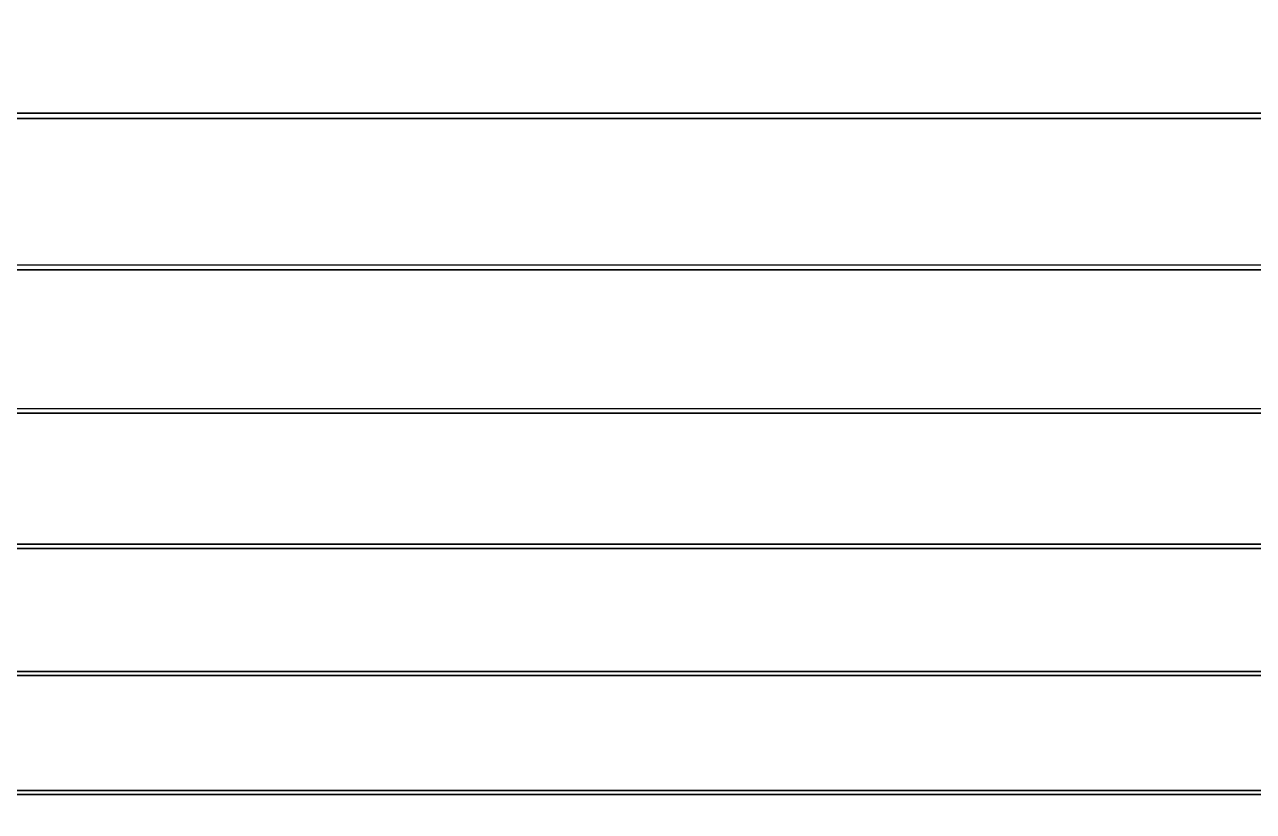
# Model space of a CAD drawing. Header units: inches. Extents: x -38100 to 38100, y 0 to 31750.
# Drawn here: x -35637.45 to -35610.66, y 17.15 to 34.29 of the extents above; entities that cross this region are included whole.
import ezdxf

# ---------------------------------------------------------------- set-up
doc = ezdxf.new("R2010")
doc.units = ezdxf.units.IN
doc.header["$LTSCALE"] = 65.185185
doc.header["$MEASUREMENT"] = 0
doc.layers.add('36', color=7, linetype='CONTINUOUS')
doc.layers.add('41', color=7, linetype='CONTINUOUS')

msp = doc.modelspace()

# ---------------------------------------------------------------- linework, layer by layer
at = {"layer": '36', "color": 7, "linetype": 'CONTINUOUS', "true_color": 0xa89b88}
for points in [[(-38100, 6350, -45720), (38100, 6350, -45720), (-38100, 0, -45720), (-38100, 6350, -45720)], [(38100, 6350, -45720), (38100, 0, -45720), (-38100, 0, -45720), (38100, 6350, -45720)]]:
    msp.add_3dface(points, dxfattribs=at)
at = {"layer": '41', "color": 7, "linetype": 'CONTINUOUS', "true_color": 0xa89b88}
for points in [[(38100, 32.251, 40009.174), (38100, 35.732, 40042.692), (-38100, 32.251, 40009.174), (38100, 32.251, 40009.174)], [(-38100, 32.251, 40009.174), (38100, 35.732, 40042.692), (-38100, 35.732, 40042.692), (-38100, 32.251, 40009.174)], [(38100, 28.948, 39975.639), (38100, 32.251, 40009.174), (-38100, 28.948, 39975.639), (38100, 28.948, 39975.639)], [(-38100, 28.948, 39975.639), (38100, 32.251, 40009.174), (-38100, 32.251, 40009.174), (-38100, 28.948, 39975.639)], [(38100, 25.823, 39942.086), (38100, 28.948, 39975.639), (-38100, 25.823, 39942.086), (38100, 25.823, 39942.086)], [(-38100, 25.823, 39942.086), (38100, 28.948, 39975.639), (-38100, 28.948, 39975.639), (-38100, 25.823, 39942.086)], [(38100, 22.876, 39908.518), (38100, 25.823, 39942.086), (-38100, 22.876, 39908.518), (38100, 22.876, 39908.518)], [(-38100, 22.876, 39908.518), (38100, 25.823, 39942.086), (-38100, 25.823, 39942.086), (-38100, 22.876, 39908.518)], [(38100, 20.107, 39874.934), (38100, 22.876, 39908.518), (-38100, 20.107, 39874.934), (38100, 20.107, 39874.934)], [(-38100, 20.107, 39874.934), (38100, 22.876, 39908.518), (-38100, 22.876, 39908.518), (-38100, 20.107, 39874.934)], [(38100, 17.517, 39841.336), (38100, 20.107, 39874.934), (-38100, 17.517, 39841.336), (38100, 17.517, 39841.336)], [(-38100, 17.517, 39841.336), (38100, 20.107, 39874.934), (-38100, 20.107, 39874.934), (-38100, 17.517, 39841.336)], [(38100, 15.105, 39807.724), (38100, 17.517, 39841.336), (-38100, 15.105, 39807.724), (38100, 15.105, 39807.724)], [(-38100, 15.105, 39807.724), (38100, 17.517, 39841.336), (-38100, 17.517, 39841.336), (-38100, 15.105, 39807.724)]]:
    msp.add_3dface(points, dxfattribs=at)

doc.saveas('drawing.dxf')
